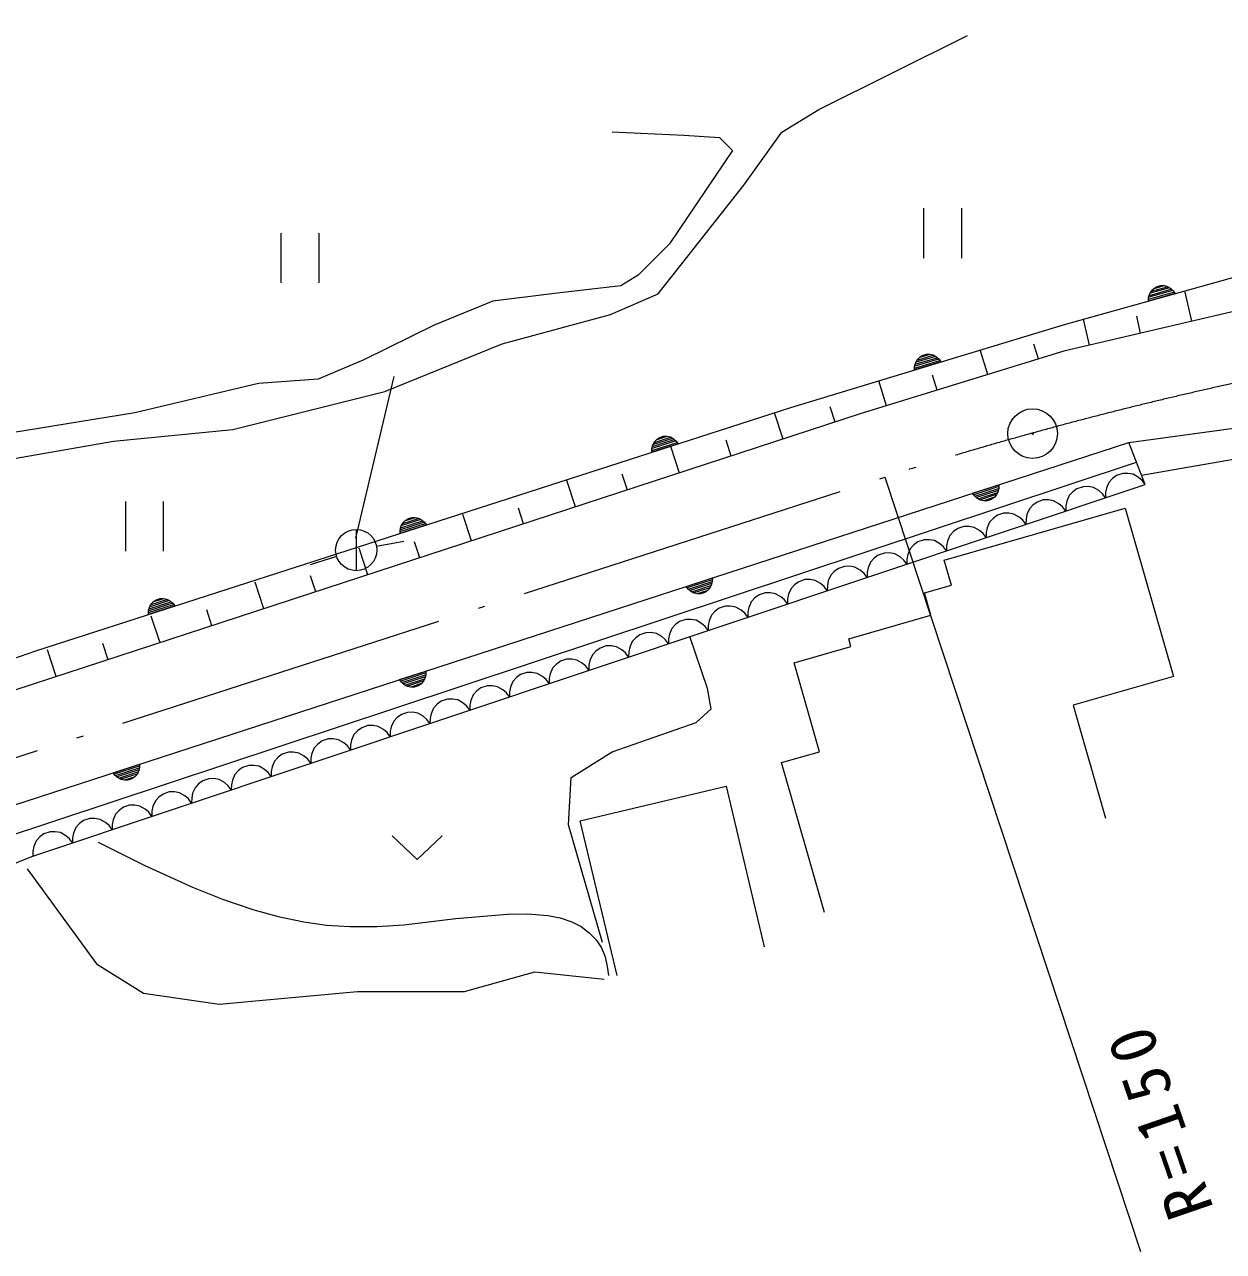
# Model space of a CAD drawing. Units: millimetres, scale not verified. Extents: x -625 to 708451, y -625 to 363079.
# Drawn here: x 347977 to 391317, y 270230 to 314587 of the extents above; entities that cross this region are included whole.
import ezdxf

# ---------------------------------------------------------------- set-up
doc = ezdxf.new("R2010")
doc.units = ezdxf.units.MM
doc.header["$LTSCALE"] = 1000
doc.linetypes.add('DASHED', pattern=[7.5, 6, -1.5])
doc.linetypes.add('LONG_DASHED_DOTTED', pattern=[15.25, 12, -1.5, 0.25, -1.5])
doc.layers.add('S-SUV', color=7, linetype='Continuous', lineweight=13)
doc.styles.add('ＭＳ ゴシック', font='')
doc.styles.get('ＭＳ ゴシック').set_extended_font_data('MS Gothic')

msp = doc.modelspace()

# ---------------------------------------------------------------- linework, layer by layer
at = {"layer": 'S-SUV', "linetype": 'DASHED'}
for p, q in [((376689, 311521), (382867, 314587)), ((375355, 310697), (376689, 311521)), ((369218, 310704), (371806, 310586)), ((371806, 310586), (373101, 310508)), ((373101, 310508), (373571, 310037)), ((373983, 308775), (375355, 310697)), ((373571, 310037), (371297, 306664)), ((370884, 304853), (373983, 308775)), ((371297, 306664), (370159, 305527)), ((370159, 305527), (369532, 305135)), ((367139, 304860), (364904, 304586)), ((369532, 305135), (367139, 304860)), ((369159, 304108), (370884, 304853)), ((364904, 304586), (362786, 303723)), ((365237, 303049), (369159, 304108)), ((362786, 303723), (360236, 302468)), ((361001, 301323), (365237, 303049)), ((360236, 302468), (358589, 301762)), ((358589, 301762), (356432, 301605)), ((361332, 301858), (359849, 295647)), ((356432, 301605), (351961, 300546)), ((355510, 299951), (361001, 301323)), ((351961, 300546), (346374, 299644)), ((351196, 299519), (355510, 299951)), ((347117, 298813), (351196, 299519)), ((372671, 290583), (372023, 292458)), ((372800, 289842), (372671, 290583)), ((372252, 289358), (372800, 289842)), ((369223, 288295), (372252, 289358)), ((367741, 287360), (369223, 288295)), ((367645, 285653), (367741, 287360)), ((368869, 281400), (367645, 285653)), ((348076, 284060), (350579, 280630)), ((350579, 280630), (352275, 279563)), ((363875, 279627), (366420, 280336)), ((366420, 280336), (368933, 280079)), ((352275, 279563), (355014, 279176)), ((355014, 279176), (360008, 279627)), ((360008, 279627), (363875, 279627))]:
    msp.add_line(p, q, dxfattribs=at)
at = {"layer": 'S-SUV'}
for p, q in [((380477, 307943), (380477, 306143)), ((381858, 306143), (381858, 307943)), ((357243, 307050), (357243, 305250)), ((358625, 305250), (358625, 307050)), ((385574, 303747), (392597, 305706)), ((389567, 304861), (388604, 304592)), ((388611, 304659), (389526, 304914)), ((388612, 304714), (388641, 304823)), ((389486, 304968), (388619, 304726)), ((388638, 304796), (389430, 305017)), ((388641, 304823), (388705, 304955)), ((389370, 305065), (388669, 304870)), ((388705, 304955), (388795, 305043)), ((388710, 304946), (389293, 305109)), ((388795, 305043), (388898, 305110)), ((389163, 305138), (388804, 305037)), ((388898, 305110), (389047, 305152)), ((389047, 305152), (389171, 305147)), ((389171, 305147), (389293, 305119)), ((389293, 305119), (389416, 305039)), ((389416, 305039), (389500, 304962)), ((389500, 304962), (389567, 304861)), ((390175, 303861), (389919, 304959)), ((392952, 304508), (385546, 302781)), ((388604, 304592), (388612, 304714)), ((386472, 302997), (386253, 303937)), ((388324, 303429), (388181, 304040)), ((375680, 300742), (385574, 303747)), ((384630, 302499), (384467, 303026)), ((385546, 302781), (378218, 300519)), ((380178, 302304), (380965, 302543)), ((380904, 302590), (380208, 302379)), ((380242, 302465), (380329, 302554)), ((380247, 302456), (380826, 302632)), ((380329, 302554), (380431, 302624)), ((380695, 302657), (380339, 302549)), ((380431, 302624), (380579, 302669)), ((380579, 302669), (380702, 302667)), ((380702, 302667), (380825, 302642)), ((380825, 302642), (380950, 302565)), ((380950, 302565), (381036, 302489)), ((382798, 301933), (382524, 302821)), ((387898, 299479), (413341, 302945)), ((381105, 302390), (380149, 302100)), ((380149, 302100), (380154, 302221)), ((380154, 302167), (381063, 302443)), ((380154, 302221), (380180, 302331)), ((381021, 302495), (380160, 302234)), ((380180, 302331), (380242, 302465)), ((381036, 302489), (381105, 302390)), ((379134, 300802), (378855, 301707)), ((380966, 301368), (380800, 301905)), ((348384, 291946), (375680, 300742)), ((377279, 300213), (377098, 300767)), ((378218, 300519), (342550, 288864)), ((375402, 299599), (375091, 300550)), ((388357, 298291), (398017, 299989)), ((346477, 286008), (387898, 299479)), ((371607, 299430), (370655, 299123)), ((370659, 299190), (371564, 299481)), ((371521, 299533), (370664, 299257)), ((370680, 299328), (371463, 299580)), ((370682, 299355), (370741, 299490)), ((371401, 299626), (370709, 299403)), ((370741, 299490), (370828, 299581)), ((370747, 299481), (371323, 299666)), ((370828, 299581), (370928, 299652)), ((371192, 299690), (370837, 299576)), ((370928, 299652), (371076, 299700)), ((371076, 299700), (371199, 299700)), ((371199, 299700), (371322, 299677)), ((371322, 299677), (371449, 299602)), ((371449, 299602), (371536, 299528)), ((371536, 299528), (371607, 299430)), ((373525, 298986), (373338, 299557)), ((388485, 297958), (387898, 299479)), ((370655, 299123), (370658, 299245)), ((370658, 299245), (370682, 299355)), ((371648, 298372), (371336, 299326)), ((361395, 289885), (388172, 298768)), ((367893, 297146), (367581, 298101)), ((369770, 297759), (369583, 298332)), ((379074, 298225), (388318, 270230)), ((387303, 298174), (387174, 298035)), ((387454, 298284), (387303, 298174)), ((387677, 298359), (387454, 298284)), ((387863, 298361), (387677, 298359)), ((388050, 298328), (387863, 298361)), ((388243, 298217), (388050, 298328)), ((388376, 298105), (388243, 298217)), ((388485, 297958), (388376, 298105)), ((348271, 284521), (388485, 297958)), ((382245, 297640), (383196, 297950)), ((382316, 297543), (382245, 297640)), ((383192, 297883), (382288, 297589)), ((382331, 297537), (383187, 297815)), ((383171, 297744), (382389, 297490)), ((382451, 297444), (383143, 297669)), ((383169, 297718), (383110, 297583)), ((383194, 297828), (383169, 297718)), ((383196, 297950), (383194, 297828)), ((385867, 297694), (385738, 297555)), ((386018, 297804), (385867, 297694)), ((386240, 297879), (386018, 297804)), ((386427, 297881), (386240, 297879)), ((386614, 297848), (386427, 297881)), ((386807, 297737), (386614, 297848)), ((386940, 297625), (386807, 297737)), ((387051, 297663), (387049, 297478)), ((387087, 297830), (387051, 297663)), ((387174, 298035), (387087, 297830)), ((351624, 297348), (351624, 295548)), ((353005, 295548), (353005, 297348)), ((382403, 297469), (382316, 297543)), ((382530, 297394), (382403, 297469)), ((383105, 297591), (382529, 297404)), ((382653, 297371), (382530, 297394)), ((382777, 297372), (382653, 297371)), ((382661, 297381), (383015, 297496)), ((382924, 297420), (382777, 297372)), ((383024, 297492), (382924, 297420)), ((383110, 297583), (383024, 297492)), ((384431, 297214), (384302, 297075)), ((384582, 297324), (384431, 297214)), ((384804, 297399), (384582, 297324)), ((384991, 297401), (384804, 297399)), ((385178, 297368), (384991, 297401)), ((385371, 297257), (385178, 297368)), ((385504, 297146), (385371, 297257)), ((385651, 297350), (385615, 297183)), ((385738, 297555), (385651, 297350)), ((387049, 297478), (386940, 297625)), ((362093, 296758), (361738, 296644)), ((361829, 296720), (361977, 296768)), ((361977, 296768), (362100, 296768)), ((362100, 296768), (362223, 296745)), ((364139, 295919), (363826, 296876)), ((366016, 296532), (365828, 297106)), ((381220, 295226), (387762, 297103)), ((383145, 296845), (382995, 296734)), ((383368, 296919), (383145, 296845)), ((383555, 296921), (383368, 296919)), ((383742, 296888), (383555, 296921)), ((383934, 296777), (383742, 296888)), ((384067, 296666), (383934, 296777)), ((384214, 296870), (384179, 296703)), ((384302, 297075), (384214, 296870)), ((385613, 296998), (385504, 297146)), ((385615, 297183), (385613, 296998)), ((387762, 297103), (389509, 291016)), ((359968, 296334), (359968, 294841)), ((362508, 296498), (361556, 296191)), ((361556, 296191), (361559, 296313)), ((361559, 296313), (361584, 296423)), ((361561, 296258), (362465, 296549)), ((362422, 296601), (361565, 296325)), ((361582, 296396), (362365, 296648)), ((361584, 296423), (361643, 296558)), ((362303, 296694), (361610, 296471)), ((361643, 296558), (361729, 296649)), ((361648, 296549), (362224, 296734)), ((361729, 296649), (361829, 296720)), ((362223, 296745), (362350, 296670)), ((362350, 296670), (362437, 296596)), ((362437, 296596), (362508, 296498)), ((381709, 296365), (381558, 296254)), ((381932, 296439), (381709, 296365)), ((382119, 296442), (381932, 296439)), ((382305, 296408), (382119, 296442)), ((382498, 296297), (382305, 296408)), ((382778, 296391), (382742, 296223)), ((382865, 296595), (382778, 296391)), ((382995, 296734), (382865, 296595)), ((384176, 296519), (384067, 296666)), ((384179, 296703), (384176, 296519)), ((360705, 295726), (361688, 295910)), ((362261, 295305), (362073, 295880)), ((380273, 295885), (380122, 295775)), ((380496, 295959), (380273, 295885)), ((380682, 295962), (380496, 295959)), ((380869, 295928), (380682, 295962)), ((381062, 295817), (380869, 295928)), ((381342, 295911), (381306, 295743)), ((381429, 296115), (381342, 295911)), ((381558, 296254), (381429, 296115)), ((382631, 296186), (382498, 296297)), ((382740, 296039), (382631, 296186)), ((382742, 296223), (382740, 296039)), ((360384, 294692), (360071, 295651)), ((379059, 295479), (378837, 295405)), ((379246, 295482), (379059, 295479)), ((379433, 295448), (379246, 295482)), ((379626, 295337), (379433, 295448)), ((379906, 295431), (379870, 295263)), ((379993, 295636), (379906, 295431)), ((380122, 295775), (379993, 295636)), ((381195, 295706), (381062, 295817)), ((381304, 295559), (381195, 295706)), ((381306, 295743), (381304, 295559)), ((359254, 295357), (358302, 295050)), ((377623, 294999), (377401, 294925)), ((377810, 295002), (377623, 294999)), ((377997, 294969), (377810, 295002)), ((378557, 295156), (378470, 294951)), ((378686, 295295), (378557, 295156)), ((378837, 295405), (378686, 295295)), ((379759, 295226), (379626, 295337)), ((379868, 295079), (379759, 295226)), ((379870, 295263), (379868, 295079)), ((381481, 294319), (381220, 295226)), ((358507, 294079), (358318, 294655)), ((371890, 294273), (372841, 294582)), ((372841, 294582), (372838, 294460)), ((377121, 294676), (377033, 294471)), ((377250, 294815), (377121, 294676)), ((377401, 294925), (377250, 294815)), ((378190, 294857), (377997, 294969)), ((378323, 294746), (378190, 294857)), ((378432, 294599), (378323, 294746)), ((378434, 294783), (378432, 294599)), ((378470, 294951), (378434, 294783)), ((356629, 293465), (356315, 294427)), ((371961, 294175), (371890, 294273)), ((372836, 294515), (371933, 294221)), ((372048, 294101), (371961, 294175)), ((371976, 294169), (372832, 294448)), ((372815, 294377), (372033, 294122)), ((372175, 294026), (372048, 294101)), ((372095, 294077), (372787, 294302)), ((372749, 294224), (372174, 294037)), ((372305, 294013), (372659, 294129)), ((372669, 294124), (372569, 294052)), ((372755, 294215), (372669, 294124)), ((372814, 294350), (372755, 294215)), ((372838, 294460), (372814, 294350)), ((375684, 294196), (375597, 293991)), ((375814, 294335), (375684, 294196)), ((375964, 294445), (375814, 294335)), ((376187, 294519), (375964, 294445)), ((376374, 294522), (376187, 294519)), ((376561, 294489), (376374, 294522)), ((376753, 294377), (376561, 294489)), ((376886, 294266), (376753, 294377)), ((376995, 294119), (376886, 294266)), ((376998, 294303), (376995, 294119)), ((377033, 294471), (376998, 294303)), ((380508, 294040), (381481, 294319)), ((353323, 293669), (352467, 293393)), ((352483, 293464), (353266, 293716)), ((353204, 293762), (352512, 293539)), ((352544, 293626), (352630, 293717)), ((352550, 293617), (353125, 293802)), ((352630, 293717), (352731, 293788)), ((352994, 293826), (352640, 293712)), ((352731, 293788), (352878, 293836)), ((352878, 293836), (353002, 293836)), ((353002, 293836), (353125, 293813)), ((353125, 293813), (353251, 293738)), ((353251, 293738), (353338, 293664)), ((353338, 293664), (353409, 293566)), ((372298, 294003), (372175, 294026)), ((372421, 294004), (372298, 294003)), ((372569, 294052), (372421, 294004)), ((374248, 293716), (374161, 293511)), ((374377, 293855), (374248, 293716)), ((374528, 293965), (374377, 293855)), ((374751, 294040), (374528, 293965)), ((374938, 294042), (374751, 294040)), ((375124, 294009), (374938, 294042)), ((375317, 293898), (375124, 294009)), ((375450, 293786), (375317, 293898)), ((375559, 293639), (375450, 293786)), ((375561, 293823), (375559, 293639)), ((375597, 293991), (375561, 293823)), ((380740, 293233), (380508, 294040)), ((353409, 293566), (352457, 293259)), ((352457, 293259), (352460, 293381)), ((352460, 293381), (352485, 293491)), ((352462, 293326), (353366, 293617)), ((352485, 293491), (352544, 293626)), ((352875, 292238), (352560, 293202)), ((354752, 292852), (354564, 293429)), ((372812, 293236), (372725, 293031)), ((372941, 293375), (372812, 293236)), ((373092, 293485), (372941, 293375)), ((373315, 293560), (373092, 293485)), ((373501, 293562), (373315, 293560)), ((373688, 293529), (373501, 293562)), ((373881, 293418), (373688, 293529)), ((374014, 293306), (373881, 293418)), ((374123, 293159), (374014, 293306)), ((374125, 293344), (374123, 293159)), ((374161, 293511), (374125, 293344)), ((377769, 292380), (380740, 293233)), ((371505, 292895), (371376, 292756)), ((371656, 293005), (371505, 292895)), ((371878, 293080), (371656, 293005)), ((372065, 293082), (371878, 293080)), ((372252, 293049), (372065, 293082)), ((372445, 292938), (372252, 293049)), ((372578, 292827), (372445, 292938)), ((372687, 292679), (372578, 292827)), ((372689, 292864), (372687, 292679)), ((372725, 293031), (372689, 292864)), ((370069, 292415), (369940, 292276)), ((370220, 292526), (370069, 292415)), ((370442, 292600), (370220, 292526)), ((370629, 292602), (370442, 292600)), ((370816, 292569), (370629, 292602)), ((371009, 292458), (370816, 292569)), ((371142, 292347), (371009, 292458)), ((371251, 292199), (371142, 292347)), ((371253, 292384), (371251, 292199)), ((371289, 292551), (371253, 292384)), ((371376, 292756), (371289, 292551)), ((377849, 292101), (377769, 292380)), ((342300, 289856), (348384, 291946)), ((349120, 291011), (348805, 291977)), ((350998, 291625), (350809, 292204)), ((368633, 291935), (368504, 291796)), ((368783, 292046), (368633, 291935)), ((369006, 292120), (368783, 292046)), ((369193, 292123), (369006, 292120)), ((369380, 292089), (369193, 292123)), ((369572, 291978), (369380, 292089)), ((369705, 291867), (369572, 291978)), ((369817, 291904), (369814, 291720)), ((369852, 292072), (369817, 291904)), ((369940, 292276), (369852, 292072)), ((375793, 291511), (377849, 292101)), ((367196, 291455), (367067, 291317)), ((367347, 291566), (367196, 291455)), ((367570, 291640), (367347, 291566)), ((367757, 291643), (367570, 291640)), ((367943, 291609), (367757, 291643)), ((368136, 291498), (367943, 291609)), ((368269, 291387), (368136, 291498)), ((368416, 291592), (368380, 291424)), ((368504, 291796), (368416, 291592)), ((369814, 291720), (369705, 291867)), ((376715, 288299), (375793, 291511)), ((361534, 290905), (362485, 291214)), ((362481, 291147), (361577, 290853)), ((361621, 290801), (362476, 291080)), ((362460, 291009), (361678, 290754)), ((362458, 290982), (362400, 290847)), ((362483, 291092), (362458, 290982)), ((362485, 291214), (362483, 291092)), ((365911, 291086), (365760, 290976)), ((366134, 291160), (365911, 291086)), ((366320, 291163), (366134, 291160)), ((366507, 291129), (366320, 291163)), ((366700, 291018), (366507, 291129)), ((366833, 290907), (366700, 291018)), ((366980, 291112), (366944, 290944)), ((367067, 291317), (366980, 291112)), ((368378, 291240), (368269, 291387)), ((368380, 291424), (368378, 291240)), ((389509, 291016), (385882, 289975)), ((361606, 290807), (361534, 290905)), ((361693, 290733), (361606, 290807)), ((361819, 290658), (361693, 290733)), ((361740, 290709), (362432, 290934)), ((362394, 290856), (361819, 290669)), ((361943, 290635), (361819, 290658)), ((362066, 290636), (361943, 290635)), ((361950, 290646), (362304, 290761)), ((362213, 290684), (362066, 290636)), ((362314, 290756), (362213, 290684)), ((362400, 290847), (362314, 290756)), ((364475, 290606), (364324, 290496)), ((364697, 290680), (364475, 290606)), ((364884, 290683), (364697, 290680)), ((365071, 290649), (364884, 290683)), ((365264, 290538), (365071, 290649)), ((365544, 290632), (365508, 290464)), ((365631, 290837), (365544, 290632)), ((365760, 290976), (365631, 290837)), ((366942, 290760), (366833, 290907)), ((366944, 290944), (366942, 290760)), ((363039, 290126), (362888, 290016)), ((363261, 290200), (363039, 290126)), ((363448, 290203), (363261, 290200)), ((363635, 290170), (363448, 290203)), ((363828, 290058), (363635, 290170)), ((364108, 290152), (364072, 289984)), ((364195, 290357), (364108, 290152)), ((364324, 290496), (364195, 290357)), ((365397, 290427), (365264, 290538)), ((365506, 290280), (365397, 290427)), ((365508, 290464), (365506, 290280)), ((337194, 281868), (361395, 289885)), ((361825, 289721), (361602, 289646)), ((362012, 289723), (361825, 289721)), ((362199, 289690), (362012, 289723)), ((362391, 289578), (362199, 289690)), ((362671, 289672), (362636, 289504)), ((362759, 289877), (362671, 289672)), ((362888, 290016), (362759, 289877)), ((363961, 289947), (363828, 290058)), ((364070, 289800), (363961, 289947)), ((364072, 289984), (364070, 289800)), ((385882, 289975), (387052, 285896)), ((360389, 289241), (360166, 289166)), ((360576, 289243), (360389, 289241)), ((360762, 289210), (360576, 289243)), ((360955, 289099), (360762, 289210)), ((361323, 289397), (361235, 289192)), ((361452, 289536), (361323, 289397)), ((361602, 289646), (361452, 289536)), ((362524, 289467), (362391, 289578)), ((362633, 289320), (362524, 289467)), ((362636, 289504), (362633, 289320)), ((359886, 288917), (359799, 288712)), ((360016, 289056), (359886, 288917)), ((360166, 289166), (360016, 289056)), ((361088, 288987), (360955, 289099)), ((361197, 288840), (361088, 288987)), ((361199, 289025), (361197, 288840)), ((361235, 289192), (361199, 289025)), ((358450, 288437), (358363, 288232)), ((358579, 288576), (358450, 288437)), ((358730, 288686), (358579, 288576)), ((358953, 288761), (358730, 288686)), ((359139, 288763), (358953, 288761)), ((359326, 288730), (359139, 288763)), ((359519, 288619), (359326, 288730)), ((359652, 288507), (359519, 288619)), ((359761, 288360), (359652, 288507)), ((359763, 288545), (359761, 288360)), ((359799, 288712), (359763, 288545)), ((357014, 287957), (356927, 287752)), ((357143, 288096), (357014, 287957)), ((357294, 288206), (357143, 288096)), ((357516, 288281), (357294, 288206)), ((357703, 288283), (357516, 288281)), ((357890, 288250), (357703, 288283)), ((358083, 288139), (357890, 288250)), ((358216, 288028), (358083, 288139)), ((358325, 287880), (358216, 288028)), ((358327, 288065), (358325, 287880)), ((358363, 288232), (358327, 288065)), ((375338, 287904), (376715, 288299)), ((376895, 282479), (375338, 287904)), ((351179, 287537), (352130, 287846)), ((351250, 287439), (351179, 287537)), ((352125, 287779), (351222, 287485)), ((351337, 287365), (351250, 287439)), ((351265, 287433), (352121, 287712)), ((352105, 287641), (351323, 287386)), ((351385, 287341), (352076, 287566)), ((352039, 287488), (351463, 287301)), ((352044, 287479), (351958, 287388)), ((352103, 287614), (352044, 287479)), ((352127, 287724), (352103, 287614)), ((352130, 287846), (352127, 287724)), ((355578, 287477), (355491, 287273)), ((355707, 287616), (355578, 287477)), ((355858, 287727), (355707, 287616)), ((356080, 287801), (355858, 287727)), ((356267, 287803), (356080, 287801)), ((356454, 287770), (356267, 287803)), ((356647, 287659), (356454, 287770)), ((356780, 287548), (356647, 287659)), ((356889, 287401), (356780, 287548)), ((356891, 287585), (356889, 287401)), ((356927, 287752), (356891, 287585)), ((351464, 287290), (351337, 287365)), ((351587, 287267), (351464, 287290)), ((351711, 287268), (351587, 287267)), ((351594, 287278), (351949, 287393)), ((351858, 287316), (351711, 287268)), ((351958, 287388), (351858, 287316)), ((354142, 286997), (354054, 286793)), ((354271, 287136), (354142, 286997)), ((354421, 287247), (354271, 287136)), ((354644, 287321), (354421, 287247)), ((354831, 287324), (354644, 287321)), ((355018, 287290), (354831, 287324)), ((355210, 287179), (355018, 287290)), ((355343, 287068), (355210, 287179)), ((355452, 286921), (355343, 287068)), ((355455, 287105), (355452, 286921)), ((355491, 287273), (355455, 287105)), ((368068, 285797), (373335, 287046)), ((373335, 287046), (374712, 281245)), ((352835, 286657), (352705, 286518)), ((352985, 286767), (352835, 286657)), ((353208, 286841), (352985, 286767)), ((353395, 286844), (353208, 286841)), ((353581, 286810), (353395, 286844)), ((353774, 286699), (353581, 286810)), ((353907, 286588), (353774, 286699)), ((354016, 286441), (353907, 286588)), ((354019, 286625), (354016, 286441)), ((354054, 286793), (354019, 286625)), ((351398, 286177), (351269, 286038)), ((351549, 286287), (351398, 286177)), ((351772, 286361), (351549, 286287)), ((351958, 286364), (351772, 286361)), ((352145, 286330), (351958, 286364)), ((352338, 286219), (352145, 286330)), ((352471, 286108), (352338, 286219)), ((352580, 285961), (352471, 286108)), ((352582, 286145), (352580, 285961)), ((352618, 286313), (352582, 286145)), ((352705, 286518), (352618, 286313)), ((349962, 285697), (349833, 285558)), ((350113, 285807), (349962, 285697)), ((350336, 285881), (350113, 285807)), ((350522, 285884), (350336, 285881)), ((350709, 285851), (350522, 285884)), ((350902, 285739), (350709, 285851)), ((351035, 285628), (350902, 285739)), ((351146, 285665), (351144, 285481)), ((351182, 285833), (351146, 285665)), ((351269, 286038), (351182, 285833)), ((369396, 280201), (368068, 285797)), ((348526, 285217), (348397, 285078)), ((348677, 285327), (348526, 285217)), ((348899, 285401), (348677, 285327)), ((349086, 285404), (348899, 285401)), ((349273, 285371), (349086, 285404)), ((349466, 285259), (349273, 285371)), ((349599, 285148), (349466, 285259)), ((349746, 285353), (349710, 285185)), ((349833, 285558), (349746, 285353)), ((351144, 285481), (351035, 285628)), ((361269, 285254), (362169, 284403)), ((362169, 284403), (363069, 285254)), ((348310, 284873), (348274, 284705)), ((348397, 285078), (348310, 284873)), ((349708, 285001), (349599, 285148)), ((349710, 285185), (349708, 285001)), ((350642, 285023), (352330, 284185)), ((344115, 282873), (348271, 284521)), ((348274, 284705), (348271, 284521)), ((352330, 284185), (354049, 283400)), ((354049, 283400), (355130, 282966)), ((355130, 282966), (356234, 282589)), ((356234, 282589), (357142, 282337)), ((357142, 282337), (358070, 282142)), ((358070, 282142), (358897, 282028)), ((361689, 282042), (363567, 282265)), ((363567, 282265), (365437, 282426)), ((365437, 282426), (366167, 282433)), ((366167, 282433), (366892, 282380)), ((366892, 282380), (367340, 282292)), ((367340, 282292), (367767, 282147)), ((367767, 282147), (368095, 281975)), ((358897, 282028), (359741, 281973)), ((359741, 281973), (360708, 281977)), ((360708, 281977), (361689, 282042)), ((368095, 281975), (368393, 281751)), ((368393, 281751), (368638, 281494)), ((368638, 281494), (368833, 281202)), ((368833, 281202), (368963, 280881)), ((368963, 280881), (369039, 280531)), ((369039, 280531), (369062, 280372)), ((369062, 280372), (369083, 280201))]:
    msp.add_line(p, q, dxfattribs=at)
at = {"layer": 'S-SUV', "linetype": 'LONG_DASHED_DOTTED'}
msp.add_line((337022, 284650), (379074, 298225), dxfattribs=at)
at = {"layer": 'S-SUV'}
for centre, radius in [((384417, 299798), 896), ((384417, 299798), 27), ((359968, 295588), 746)]:
    msp.add_circle(centre, radius, dxfattribs=at)
at = {"layer": 'S-SUV', "linetype": 'LONG_DASHED_DOTTED'}
msp.add_arc((421647, 165135), 139733, 95.46613, 107.73846, dxfattribs=at)

# ---------------------------------------------------------------- texts
at = {"layer": 'S-SUV', "insert": (391001, 271783), "char_height": 1686, "attachment_point": 7, "rotation": 109, "style": 'ＭＳ ゴシック'}
msp.add_mtext('\\T1.3;R=150', dxfattribs=at)

doc.saveas('drawing.dxf')
